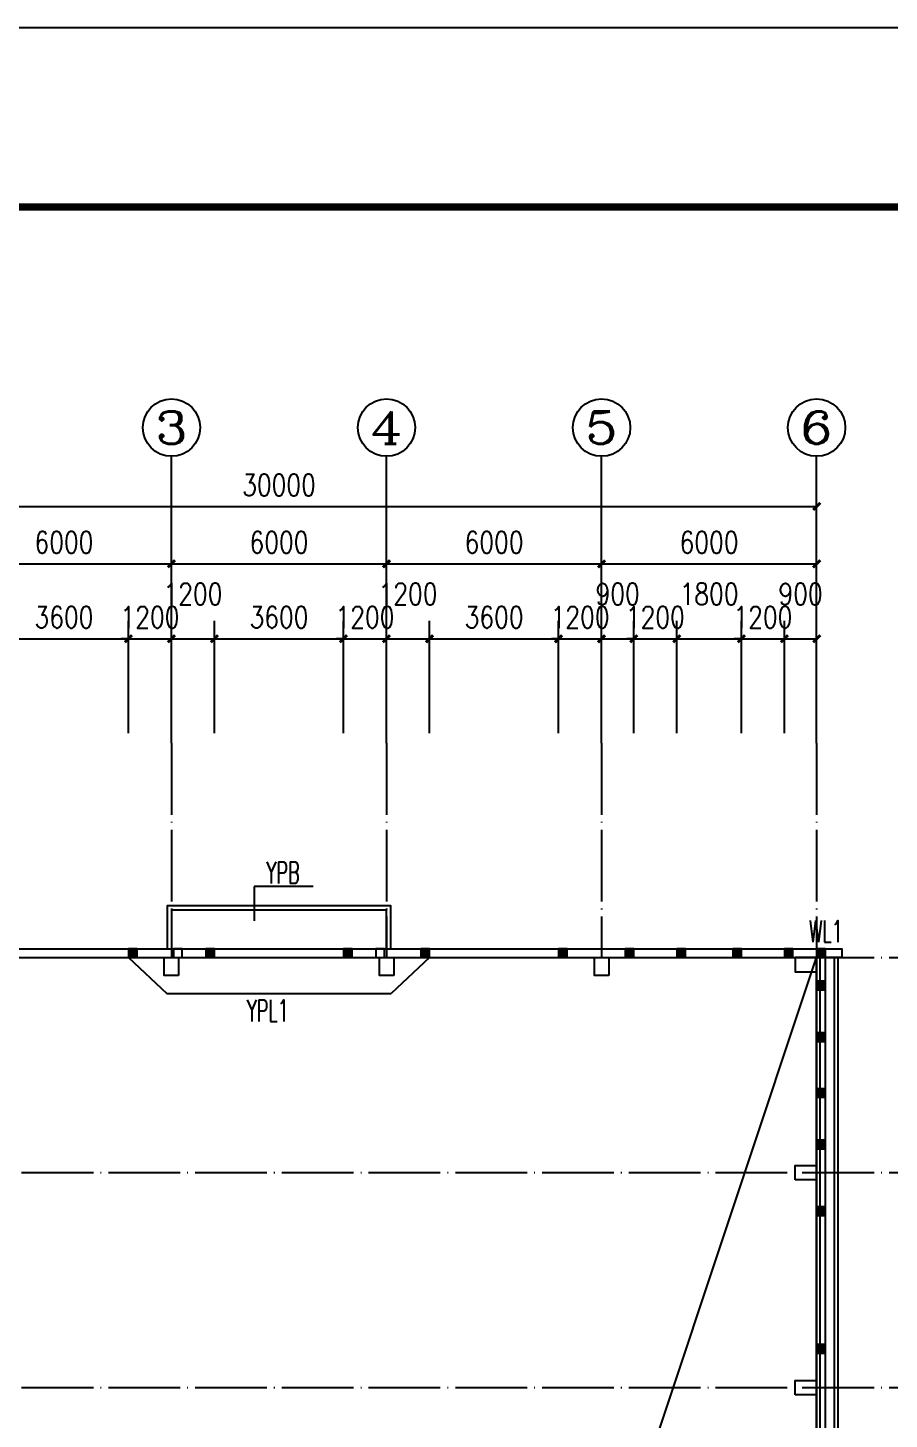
# Model space of a CAD drawing. Extents: x 31695611 to 39053694, y -59225 to 904195.
# Drawn here: x 38719358 to 38743389, y 865379 to 904195 of the extents above; entities that cross this region are included whole.
import ezdxf
from ezdxf.enums import TextEntityAlignment as Align

# ---------------------------------------------------------------- set-up
doc = ezdxf.new("R2010")
doc.units = 0
doc.header["$LTSCALE"] = 1000
doc.header["$MEASUREMENT"] = 0
doc.linetypes.add('ACAD_ISO04W100', pattern=[30.5, 24, -3, 0.5, -3])
doc.linetypes.add('DOTE', pattern=[2.42, 2, -0.2, 0.02, -0.2])
doc.layers.get('0').update_dxf_attribs({"linetype": 'CONTINUOUS'})
doc.layers.get('DEFPOINTS').update_dxf_attribs({"linetype": 'CONTINUOUS'})
for name, color, linetype in [('AXIS', 3, 'CONTINUOUS'), ('AXIS_TEXT', 7, 'CONTINUOUS'), ('COLUMN', 2, 'CONTINUOUS'), ('DOTE', 1, 'ACAD_ISO04W100'), ('PUB_HATCH', 8, 'CONTINUOUS'), ('PUB_TEXT', 7, 'CONTINUOUS'), ('PUB_TITLE', 4, 'CONTINUOUS')]:
    doc.layers.add(name, color=color, linetype=linetype)
doc.styles.add('_TCH_AXIS', font='COMPLEX', dxfattribs={"bigfont": 'GBCBIG'})
doc.styles.add('_TXT', font='SIMPLEX.shx', dxfattribs={"width": 0.6})
doc.styles.add('COMPLEX', font='COMPLEX')
doc.styles.add('DIM_FONT', font='SIMPLEX.shx', dxfattribs={"width": 0.8})
doc.dimstyles.new('DIMN200', dxfattribs={"dimscale": 2, "dimtxt": 300, "dimasz": 100, "dimexe": 250, "dimexo": 300, "dimgap": 150, "dimtad": 1, "dimdec": 0, "dimzin": 0, "dimtxsty": 'DIM_FONT', "dimblk": 'ARCHTICK', "dimcen": 0.09, "dimclrt": 7, "dimazin": 3, "dimtfac": 1, "dimtdec": 0, "dimtix": 1, "dimtmove": 0, "dimatfit": 3, "dimtolj": 1, "dimtzin": 0})

# ---------------------------------------------------------------- blocks, each defined once
blk = doc.blocks.new('_ARCHTICK')
at = {"color": 0, "linetype": 'BYBLOCK', "const_width": 0.4}
blk.add_lwpolyline([(-0.5, -0.5), (0.5, 0.5)], dxfattribs=at)
blk = doc.blocks.new('*D959')
at = {"layer": 'AXIS', "color": 0}
for p, q in [((38718566, 884519), (38718566, 887651)), ((38722166, 884519), (38722166, 887651)), ((38718566, 887151), (38722166, 887151))]:
    blk.add_line(p, q, dxfattribs=at)
at = {"layer": 'DEFPOINTS', "color": 0}
for p in [(38722166, 887151), (38718566, 883919), (38722166, 883919)]:
    blk.add_point(p, dxfattribs=at)
at = {"layer": 'AXIS', "color": 0, "xscale": 200, "yscale": 200, "zscale": 200, "rotation": 180}
blk.add_blockref('_ARCHTICK', (38718566, 887151), dxfattribs=at)
at = {"layer": 'AXIS', "color": 0, "xscale": 200, "yscale": 200, "zscale": 200}
blk.add_blockref('_ARCHTICK', (38722166, 887151), dxfattribs=at)
at = {"layer": 'AXIS', "color": 7, "insert": (38720366, 887751), "char_height": 600, "attachment_point": 5, "style": 'DIM_FONT'}
blk.add_mtext('\\A1;3600', dxfattribs=at)
blk = doc.blocks.new('*D960')
at = {"layer": 'AXIS', "color": 0}
for p, q in [((38722166, 884519), (38722166, 887651)), ((38723366, 884519), (38723366, 887651)), ((38722166, 887151), (38721966, 887151)), ((38722166, 887151), (38723366, 887151)), ((38723366, 887151), (38723566, 887151))]:
    blk.add_line(p, q, dxfattribs=at)
at = {"layer": 'DEFPOINTS', "color": 0}
for p in [(38723366, 887151), (38722166, 883919), (38723366, 883919)]:
    blk.add_point(p, dxfattribs=at)
at = {"layer": 'AXIS', "color": 0, "xscale": 200, "yscale": 200, "zscale": 200}
blk.add_blockref('_ARCHTICK', (38722166, 887151), dxfattribs=at)
at = {"layer": 'AXIS', "color": 0, "xscale": 200, "yscale": 200, "zscale": 200, "rotation": 180}
blk.add_blockref('_ARCHTICK', (38723366, 887151), dxfattribs=at)
at = {"layer": 'AXIS', "color": 7, "insert": (38722766, 887751), "char_height": 600, "attachment_point": 5, "style": 'DIM_FONT'}
blk.add_mtext('\\A1;1200', dxfattribs=at)
blk = doc.blocks.new('*D961')
at = {"layer": 'AXIS', "color": 0}
for p, q in [((38723366, 884519), (38723366, 887651)), ((38724566, 884519), (38724566, 887651)), ((38723366, 887151), (38724566, 887151))]:
    blk.add_line(p, q, dxfattribs=at)
at = {"layer": 'DEFPOINTS', "color": 0}
for p in [(38724566, 887151), (38723366, 883919), (38724566, 883919)]:
    blk.add_point(p, dxfattribs=at)
at = {"layer": 'AXIS', "color": 0, "xscale": 200, "yscale": 200, "zscale": 200, "rotation": 180}
blk.add_blockref('_ARCHTICK', (38723366, 887151), dxfattribs=at)
at = {"layer": 'AXIS', "color": 0, "xscale": 200, "yscale": 200, "zscale": 200}
blk.add_blockref('_ARCHTICK', (38724566, 887151), dxfattribs=at)
at = {"layer": 'AXIS', "color": 7, "insert": (38723966, 888401), "char_height": 600, "attachment_point": 5, "style": 'DIM_FONT'}
blk.add_mtext('\\A1;1200', dxfattribs=at)
blk = doc.blocks.new('*D962')
at = {"layer": 'AXIS', "color": 0}
for p, q in [((38724566, 884519), (38724566, 887651)), ((38728165, 884519), (38728165, 887651)), ((38724566, 887151), (38728165, 887151))]:
    blk.add_line(p, q, dxfattribs=at)
at = {"layer": 'DEFPOINTS', "color": 0}
for p in [(38728165, 887151), (38724566, 883919), (38728165, 883919)]:
    blk.add_point(p, dxfattribs=at)
at = {"layer": 'AXIS', "color": 0, "xscale": 200, "yscale": 200, "zscale": 200, "rotation": 180}
blk.add_blockref('_ARCHTICK', (38724566, 887151), dxfattribs=at)
at = {"layer": 'AXIS', "color": 0, "xscale": 200, "yscale": 200, "zscale": 200}
blk.add_blockref('_ARCHTICK', (38728165, 887151), dxfattribs=at)
at = {"layer": 'AXIS', "color": 7, "insert": (38726365, 887751), "char_height": 600, "attachment_point": 5, "style": 'DIM_FONT'}
blk.add_mtext('\\A1;3600', dxfattribs=at)
blk = doc.blocks.new('*D963')
at = {"layer": 'AXIS', "color": 0}
for p, q in [((38728165, 884519), (38728165, 887651)), ((38729366, 884519), (38729366, 887651)), ((38728165, 887151), (38727965, 887151)), ((38728165, 887151), (38729366, 887151)), ((38729366, 887151), (38729566, 887151))]:
    blk.add_line(p, q, dxfattribs=at)
at = {"layer": 'DEFPOINTS', "color": 0}
for p in [(38729366, 887151), (38728165, 883919), (38729366, 883919)]:
    blk.add_point(p, dxfattribs=at)
at = {"layer": 'AXIS', "color": 0, "xscale": 200, "yscale": 200, "zscale": 200}
blk.add_blockref('_ARCHTICK', (38728165, 887151), dxfattribs=at)
at = {"layer": 'AXIS', "color": 0, "xscale": 200, "yscale": 200, "zscale": 200, "rotation": 180}
blk.add_blockref('_ARCHTICK', (38729366, 887151), dxfattribs=at)
at = {"layer": 'AXIS', "color": 7, "insert": (38728765, 887751), "char_height": 600, "attachment_point": 5, "style": 'DIM_FONT'}
blk.add_mtext('\\A1;1200', dxfattribs=at)
blk = doc.blocks.new('*D964')
at = {"layer": 'AXIS', "color": 0}
for p, q in [((38729366, 884519), (38729366, 887651)), ((38730566, 884519), (38730566, 887651)), ((38729366, 887151), (38730566, 887151))]:
    blk.add_line(p, q, dxfattribs=at)
at = {"layer": 'DEFPOINTS', "color": 0}
for p in [(38730566, 887151), (38729366, 883919), (38730566, 883919)]:
    blk.add_point(p, dxfattribs=at)
at = {"layer": 'AXIS', "color": 0, "xscale": 200, "yscale": 200, "zscale": 200, "rotation": 180}
blk.add_blockref('_ARCHTICK', (38729366, 887151), dxfattribs=at)
at = {"layer": 'AXIS', "color": 0, "xscale": 200, "yscale": 200, "zscale": 200}
blk.add_blockref('_ARCHTICK', (38730566, 887151), dxfattribs=at)
at = {"layer": 'AXIS', "color": 7, "insert": (38729966, 888401), "char_height": 600, "attachment_point": 5, "style": 'DIM_FONT'}
blk.add_mtext('\\A1;1200', dxfattribs=at)
blk = doc.blocks.new('*D965')
at = {"layer": 'AXIS', "color": 0}
for p, q in [((38730566, 884519), (38730566, 887651)), ((38734166, 884519), (38734166, 887651)), ((38730566, 887151), (38734166, 887151))]:
    blk.add_line(p, q, dxfattribs=at)
at = {"layer": 'DEFPOINTS', "color": 0}
for p in [(38734166, 887151), (38730566, 883919), (38734166, 883919)]:
    blk.add_point(p, dxfattribs=at)
at = {"layer": 'AXIS', "color": 0, "xscale": 200, "yscale": 200, "zscale": 200, "rotation": 180}
blk.add_blockref('_ARCHTICK', (38730566, 887151), dxfattribs=at)
at = {"layer": 'AXIS', "color": 0, "xscale": 200, "yscale": 200, "zscale": 200}
blk.add_blockref('_ARCHTICK', (38734166, 887151), dxfattribs=at)
at = {"layer": 'AXIS', "color": 7, "insert": (38732366, 887751), "char_height": 600, "attachment_point": 5, "style": 'DIM_FONT'}
blk.add_mtext('\\A1;3600', dxfattribs=at)
blk = doc.blocks.new('*D966')
at = {"layer": 'AXIS', "color": 0}
for p, q in [((38734166, 884519), (38734166, 887651)), ((38735366, 884519), (38735366, 887651)), ((38734166, 887151), (38733966, 887151)), ((38734166, 887151), (38735366, 887151)), ((38735366, 887151), (38735566, 887151))]:
    blk.add_line(p, q, dxfattribs=at)
at = {"layer": 'DEFPOINTS', "color": 0}
for p in [(38735366, 887151), (38734166, 883919), (38735366, 883919)]:
    blk.add_point(p, dxfattribs=at)
at = {"layer": 'AXIS', "color": 0, "xscale": 200, "yscale": 200, "zscale": 200}
blk.add_blockref('_ARCHTICK', (38734166, 887151), dxfattribs=at)
at = {"layer": 'AXIS', "color": 0, "xscale": 200, "yscale": 200, "zscale": 200, "rotation": 180}
blk.add_blockref('_ARCHTICK', (38735366, 887151), dxfattribs=at)
at = {"layer": 'AXIS', "color": 7, "insert": (38734766, 887751), "char_height": 600, "attachment_point": 5, "style": 'DIM_FONT'}
blk.add_mtext('\\A1;1200', dxfattribs=at)
blk = doc.blocks.new('*D967')
at = {"layer": 'AXIS', "color": 0}
for p, q in [((38735366, 884519), (38735366, 887651)), ((38736266, 884519), (38736266, 887651)), ((38735366, 887151), (38736266, 887151))]:
    blk.add_line(p, q, dxfattribs=at)
at = {"layer": 'DEFPOINTS', "color": 0}
for p in [(38736266, 887151), (38735366, 883919), (38736266, 883919)]:
    blk.add_point(p, dxfattribs=at)
at = {"layer": 'AXIS', "color": 0, "xscale": 200, "yscale": 200, "zscale": 200, "rotation": 180}
blk.add_blockref('_ARCHTICK', (38735366, 887151), dxfattribs=at)
at = {"layer": 'AXIS', "color": 0, "xscale": 200, "yscale": 200, "zscale": 200}
blk.add_blockref('_ARCHTICK', (38736266, 887151), dxfattribs=at)
at = {"layer": 'AXIS', "color": 7, "insert": (38735816, 888401), "char_height": 600, "attachment_point": 5, "style": 'DIM_FONT'}
blk.add_mtext('\\A1;900', dxfattribs=at)
blk = doc.blocks.new('*D968')
at = {"layer": 'AXIS', "color": 0}
for p, q in [((38736266, 884519), (38736266, 887651)), ((38737466, 884519), (38737466, 887651)), ((38736266, 887151), (38736066, 887151)), ((38736266, 887151), (38737466, 887151)), ((38737466, 887151), (38737666, 887151))]:
    blk.add_line(p, q, dxfattribs=at)
at = {"layer": 'DEFPOINTS', "color": 0}
for p in [(38737466, 887151), (38736266, 883919), (38737466, 883919)]:
    blk.add_point(p, dxfattribs=at)
at = {"layer": 'AXIS', "color": 0, "xscale": 200, "yscale": 200, "zscale": 200}
blk.add_blockref('_ARCHTICK', (38736266, 887151), dxfattribs=at)
at = {"layer": 'AXIS', "color": 0, "xscale": 200, "yscale": 200, "zscale": 200, "rotation": 180}
blk.add_blockref('_ARCHTICK', (38737466, 887151), dxfattribs=at)
at = {"layer": 'AXIS', "color": 7, "insert": (38736866, 887751), "char_height": 600, "attachment_point": 5, "style": 'DIM_FONT'}
blk.add_mtext('\\A1;1200', dxfattribs=at)
blk = doc.blocks.new('*D969')
at = {"layer": 'AXIS', "color": 0}
for p, q in [((38737466, 884519), (38737466, 887651)), ((38739266, 884519), (38739266, 887651)), ((38737466, 887151), (38739266, 887151))]:
    blk.add_line(p, q, dxfattribs=at)
at = {"layer": 'DEFPOINTS', "color": 0}
for p in [(38739266, 887151), (38737466, 883919), (38739266, 883919)]:
    blk.add_point(p, dxfattribs=at)
at = {"layer": 'AXIS', "color": 0, "xscale": 200, "yscale": 200, "zscale": 200, "rotation": 180}
blk.add_blockref('_ARCHTICK', (38737466, 887151), dxfattribs=at)
at = {"layer": 'AXIS', "color": 0, "xscale": 200, "yscale": 200, "zscale": 200}
blk.add_blockref('_ARCHTICK', (38739266, 887151), dxfattribs=at)
at = {"layer": 'AXIS', "color": 7, "insert": (38738366, 888401), "char_height": 600, "attachment_point": 5, "style": 'DIM_FONT'}
blk.add_mtext('\\A1;1800', dxfattribs=at)
blk = doc.blocks.new('*D970')
at = {"layer": 'AXIS', "color": 0}
for p, q in [((38739266, 884519), (38739266, 887651)), ((38740466, 884519), (38740466, 887651)), ((38739266, 887151), (38739066, 887151)), ((38739266, 887151), (38740466, 887151)), ((38740466, 887151), (38740666, 887151))]:
    blk.add_line(p, q, dxfattribs=at)
at = {"layer": 'DEFPOINTS', "color": 0}
for p in [(38740466, 887151), (38739266, 883919), (38740466, 883919)]:
    blk.add_point(p, dxfattribs=at)
at = {"layer": 'AXIS', "color": 0, "xscale": 200, "yscale": 200, "zscale": 200}
blk.add_blockref('_ARCHTICK', (38739266, 887151), dxfattribs=at)
at = {"layer": 'AXIS', "color": 0, "xscale": 200, "yscale": 200, "zscale": 200, "rotation": 180}
blk.add_blockref('_ARCHTICK', (38740466, 887151), dxfattribs=at)
at = {"layer": 'AXIS', "color": 7, "insert": (38739866, 887751), "char_height": 600, "attachment_point": 5, "style": 'DIM_FONT'}
blk.add_mtext('\\A1;1200', dxfattribs=at)
blk = doc.blocks.new('*D971')
at = {"layer": 'AXIS', "color": 0}
for p, q in [((38740466, 884519), (38740466, 887651)), ((38741366, 884519), (38741366, 887651)), ((38740466, 887151), (38741366, 887151))]:
    blk.add_line(p, q, dxfattribs=at)
at = {"layer": 'DEFPOINTS', "color": 0}
for p in [(38741366, 887151), (38740466, 883919), (38741366, 883919)]:
    blk.add_point(p, dxfattribs=at)
at = {"layer": 'AXIS', "color": 0, "xscale": 200, "yscale": 200, "zscale": 200, "rotation": 180}
blk.add_blockref('_ARCHTICK', (38740466, 887151), dxfattribs=at)
at = {"layer": 'AXIS', "color": 0, "xscale": 200, "yscale": 200, "zscale": 200}
blk.add_blockref('_ARCHTICK', (38741366, 887151), dxfattribs=at)
at = {"layer": 'AXIS', "color": 7, "insert": (38740916, 888401), "char_height": 600, "attachment_point": 5, "style": 'DIM_FONT'}
blk.add_mtext('\\A1;900', dxfattribs=at)
blk = doc.blocks.new('*D1126')
at = {"layer": 'AXIS', "color": 0}
for p, q in [((38717366, 884842), (38717366, 889742)), ((38723366, 884842), (38723366, 889742)), ((38717366, 889242), (38723366, 889242))]:
    blk.add_line(p, q, dxfattribs=at)
at = {"layer": 'DEFPOINTS', "color": 0}
for p in [(38723366, 889242), (38717366, 884242), (38723366, 884242)]:
    blk.add_point(p, dxfattribs=at)
at = {"layer": 'AXIS', "color": 0, "xscale": 200, "yscale": 200, "zscale": 200, "rotation": 180}
blk.add_blockref('_ARCHTICK', (38717366, 889242), dxfattribs=at)
at = {"layer": 'AXIS', "color": 0, "xscale": 200, "yscale": 200, "zscale": 200}
blk.add_blockref('_ARCHTICK', (38723366, 889242), dxfattribs=at)
at = {"layer": 'AXIS', "color": 7, "insert": (38720366, 889842), "char_height": 600, "attachment_point": 5, "style": 'DIM_FONT'}
blk.add_mtext('\\A1;6000', dxfattribs=at)
blk = doc.blocks.new('*D1127')
at = {"layer": 'AXIS', "color": 0}
for p, q in [((38723366, 884842), (38723366, 889742)), ((38729366, 884842), (38729366, 889742)), ((38723366, 889242), (38729366, 889242))]:
    blk.add_line(p, q, dxfattribs=at)
at = {"layer": 'DEFPOINTS', "color": 0}
for p in [(38729366, 889242), (38723366, 884242), (38729366, 884242)]:
    blk.add_point(p, dxfattribs=at)
at = {"layer": 'AXIS', "color": 0, "xscale": 200, "yscale": 200, "zscale": 200, "rotation": 180}
blk.add_blockref('_ARCHTICK', (38723366, 889242), dxfattribs=at)
at = {"layer": 'AXIS', "color": 0, "xscale": 200, "yscale": 200, "zscale": 200}
blk.add_blockref('_ARCHTICK', (38729366, 889242), dxfattribs=at)
at = {"layer": 'AXIS', "color": 7, "insert": (38726366, 889842), "char_height": 600, "attachment_point": 5, "style": 'DIM_FONT'}
blk.add_mtext('\\A1;6000', dxfattribs=at)
blk = doc.blocks.new('*D1128')
at = {"layer": 'AXIS', "color": 0}
for p, q in [((38729366, 884842), (38729366, 889742)), ((38735366, 884842), (38735366, 889742)), ((38729366, 889242), (38735366, 889242))]:
    blk.add_line(p, q, dxfattribs=at)
at = {"layer": 'DEFPOINTS', "color": 0}
for p in [(38735366, 889242), (38729366, 884242), (38735366, 884242)]:
    blk.add_point(p, dxfattribs=at)
at = {"layer": 'AXIS', "color": 0, "xscale": 200, "yscale": 200, "zscale": 200, "rotation": 180}
blk.add_blockref('_ARCHTICK', (38729366, 889242), dxfattribs=at)
at = {"layer": 'AXIS', "color": 0, "xscale": 200, "yscale": 200, "zscale": 200}
blk.add_blockref('_ARCHTICK', (38735366, 889242), dxfattribs=at)
at = {"layer": 'AXIS', "color": 7, "insert": (38732366, 889842), "char_height": 600, "attachment_point": 5, "style": 'DIM_FONT'}
blk.add_mtext('\\A1;6000', dxfattribs=at)
blk = doc.blocks.new('*D1129')
at = {"layer": 'AXIS', "color": 0}
for p, q in [((38735366, 884842), (38735366, 889742)), ((38741366, 884842), (38741366, 889742)), ((38735366, 889242), (38741366, 889242))]:
    blk.add_line(p, q, dxfattribs=at)
at = {"layer": 'DEFPOINTS', "color": 0}
for p in [(38741366, 889242), (38735366, 884242), (38741366, 884242)]:
    blk.add_point(p, dxfattribs=at)
at = {"layer": 'AXIS', "color": 0, "xscale": 200, "yscale": 200, "zscale": 200, "rotation": 180}
blk.add_blockref('_ARCHTICK', (38735366, 889242), dxfattribs=at)
at = {"layer": 'AXIS', "color": 0, "xscale": 200, "yscale": 200, "zscale": 200}
blk.add_blockref('_ARCHTICK', (38741366, 889242), dxfattribs=at)
at = {"layer": 'AXIS', "color": 7, "insert": (38738366, 889842), "char_height": 600, "attachment_point": 5, "style": 'DIM_FONT'}
blk.add_mtext('\\A1;6000', dxfattribs=at)
blk = doc.blocks.new('*D1130')
at = {"layer": 'AXIS', "color": 0}
for p, q in [((38711366, 884842), (38711366, 891342)), ((38741366, 884842), (38741366, 891342)), ((38711366, 890842), (38741366, 890842))]:
    blk.add_line(p, q, dxfattribs=at)
at = {"layer": 'DEFPOINTS', "color": 0}
for p in [(38741366, 890842), (38711366, 884242), (38741366, 884242)]:
    blk.add_point(p, dxfattribs=at)
at = {"layer": 'AXIS', "color": 0, "xscale": 200, "yscale": 200, "zscale": 200, "rotation": 180}
blk.add_blockref('_ARCHTICK', (38711366, 890842), dxfattribs=at)
at = {"layer": 'AXIS', "color": 0, "xscale": 200, "yscale": 200, "zscale": 200}
blk.add_blockref('_ARCHTICK', (38741366, 890842), dxfattribs=at)
at = {"layer": 'AXIS', "color": 7, "insert": (38726366, 891442), "char_height": 600, "attachment_point": 5, "style": 'DIM_FONT'}
blk.add_mtext('\\A1;30000', dxfattribs=at)
blk = doc.blocks.new('_AXISO')
blk.add_circle((0, 0), 0.5)
at = {"layer": 'AXIS_TEXT', "style": 'COMPLEX', "width": 1.041667}
blk.add_attdef('A', text='', height=0.56, dxfattribs=at).set_placement((-0.25, -0.28), (0.25, -0.28), align=Align.FIT)

msp = doc.modelspace()

# ---------------------------------------------------------------- hatches: boundary and pattern name
at = {"layer": 'PUB_HATCH'}
for points in [[(38722405.5, 878258.7), (38722405.5, 878498.7), (38722165.5, 878498.7), (38722165.5, 878258.7)], [(38724565.5, 878258.7), (38724565.5, 878498.7), (38724325.5, 878498.7), (38724325.5, 878258.7)], [(38728405.5, 878258.7), (38728405.5, 878498.7), (38728165.5, 878498.7), (38728165.5, 878258.7)], [(38730565.6, 878258.7), (38730565.6, 878498.7), (38730325.6, 878498.7), (38730325.6, 878258.7)], [(38734405.6, 878258.7), (38734405.6, 878498.7), (38734165.6, 878498.7), (38734165.6, 878258.7)], [(38736265.5, 878258.7), (38736265.5, 878498.7), (38736025.5, 878498.7), (38736025.5, 878258.7)], [(38737705.5, 878258.7), (38737705.5, 878498.7), (38737465.5, 878498.7), (38737465.5, 878258.7)], [(38739265.5, 878258.7), (38739265.5, 878498.7), (38739025.5, 878498.7), (38739025.5, 878258.7)], [(38740705.5, 878258.7), (38740705.5, 878498.7), (38740465.5, 878498.7), (38740465.5, 878258.7)], [(38741605.5, 878258.7), (38741605.5, 878498.7), (38741365.5, 878498.7), (38741365.5, 878258.7)], [(38741605.7, 877598.3), (38741365.7, 877598.3), (38741365.7, 877358.3), (38741605.7, 877358.3)], [(38741605.7, 876158.3), (38741365.7, 876158.3), (38741365.7, 875918.3), (38741605.7, 875918.3)], [(38741605.7, 874598.3), (38741365.7, 874598.3), (38741365.7, 874358.3), (38741605.7, 874358.3)], [(38741605.7, 873158.3), (38741365.7, 873158.3), (38741365.7, 872918.3), (38741605.7, 872918.3)], [(38741605.5, 871298.4), (38741365.5, 871298.4), (38741365.5, 871058.4), (38741605.5, 871058.4)], [(38741605.5, 867458.4), (38741365.5, 867458.4), (38741365.5, 867218.4), (38741605.5, 867218.4)]]:
    msp.add_hatch(color=256, dxfattribs=at).paths.add_polyline_path(points)

# ---------------------------------------------------------------- linework, layer by layer
for p, q in [((38727320.6, 880238.2, 0), (38725671.6, 880238.2, 0)), ((38725671.6, 880238.2, 0), (38725671.6, 879277.5, 0)), ((38711365.5, 788258.5), (38741365.5, 878258.6)), ((38722165.5, 878258.7), (38723232.2, 877253.5)), ((38730565.5, 878258.7), (38729498.9, 877253.5)), ((38741365.5, 788258.6), (38741365.5, 878258.6)), ((38741465.5, 788258.6), (38741465.5, 878258.6)), ((38741865.5, 788258.6), (38741865.5, 878258.6)), ((38741965.5, 788258.6), (38741965.5, 878258.6)), ((38723232.2, 877253.5), (38729498.9, 877253.5))]:
    msp.add_line(p, q)
for points in [[(38723245.5, 878498.7), (38729485.5, 878498.7), (38729485.5, 879698.7), (38723245.5, 879698.7)], [(38723365.5, 878498.7), (38729365.5, 878498.7), (38729365.5, 879578.7), (38723365.5, 879578.7)], [(38711125.5, 878498.6), (38741605.5, 878498.6), (38741605.5, 788018.5), (38711125.5, 788018.5)], [(38723665.5, 878258.7), (38723665.5, 878498.7), (38723425.5, 878498.7), (38723425.5, 878258.7)], [(38729305.5, 878258.7), (38729305.5, 878498.7), (38729065.5, 878498.7), (38729065.5, 878258.7)], [(38742065.5, 878258.6), (38741605.5, 878258.6), (38741605.5, 878498.7), (38742065.5, 878498.7)], [(38711365.5, 878258.6), (38741365.5, 878258.6), (38741365.5, 788258.5), (38711365.5, 788258.5)], [(38723565.5, 877758.6), (38723165.5, 877758.6), (38723165.5, 878258.6), (38723565.5, 878258.6)], [(38729565.5, 877758.6), (38729165.5, 877758.6), (38729165.5, 878258.6), (38729565.5, 878258.6)], [(38735565.5, 877758.6), (38735165.5, 877758.6), (38735165.5, 878258.6), (38735565.5, 878258.6)], [(38740765.5, 878258.6), (38740765.5, 877858.6), (38741365.5, 877858.6), (38741365.5, 878258.6)], [(38740765.5, 872058.6), (38740765.5, 872458.6), (38741365.5, 872458.6), (38741365.5, 872058.6)], [(38740765.5, 866058.6), (38740765.5, 866458.6), (38741365.5, 866458.6), (38741365.5, 866058.6)]]:
    msp.add_lwpolyline(points, close=True)
at = {"layer": 'AXIS'}
for p, q in [((38723365.5, 884242.1), (38723365.5, 892242.1)), ((38729365.5, 884242.1), (38729365.5, 892242.1)), ((38735365.5, 884242.1), (38735365.5, 892242.1)), ((38741365.5, 884242.1), (38741365.5, 892242.1))]:
    msp.add_line(p, q, dxfattribs=at)
at = {"layer": 'COLUMN'}
for p, q in [((38722405.5, 878498.7), (38722165.5, 878498.7)), ((38722165.5, 878498.7), (38722165.5, 878258.7)), ((38722405.5, 878258.7), (38722405.5, 878498.7)), ((38724565.5, 878498.7), (38724325.5, 878498.7)), ((38724325.5, 878498.7), (38724325.5, 878258.7)), ((38724565.5, 878258.7), (38724565.5, 878498.7)), ((38728405.5, 878498.7), (38728165.5, 878498.7)), ((38728165.5, 878498.7), (38728165.5, 878258.7)), ((38728405.5, 878258.7), (38728405.5, 878498.7)), ((38730565.6, 878498.7), (38730325.6, 878498.7)), ((38730325.6, 878498.7), (38730325.6, 878258.7)), ((38730565.6, 878258.7), (38730565.6, 878498.7)), ((38734405.6, 878498.7), (38734165.6, 878498.7)), ((38734165.6, 878498.7), (38734165.6, 878258.7)), ((38734405.6, 878258.7), (38734405.6, 878498.7)), ((38736265.5, 878498.7), (38736025.5, 878498.7)), ((38736025.5, 878498.7), (38736025.5, 878258.7)), ((38736265.5, 878258.7), (38736265.5, 878498.7)), ((38737705.5, 878498.7), (38737465.5, 878498.7)), ((38737465.5, 878498.7), (38737465.5, 878258.7)), ((38737705.5, 878258.7), (38737705.5, 878498.7)), ((38739265.5, 878498.7), (38739025.5, 878498.7)), ((38739025.5, 878498.7), (38739025.5, 878258.7)), ((38739265.5, 878258.7), (38739265.5, 878498.7)), ((38740705.5, 878498.7), (38740465.5, 878498.7)), ((38740465.5, 878498.7), (38740465.5, 878258.7)), ((38740705.5, 878258.7), (38740705.5, 878498.7)), ((38741605.5, 878498.7), (38741365.5, 878498.7)), ((38741365.5, 878498.7), (38741365.5, 878258.7)), ((38741605.5, 878258.7), (38741605.5, 878498.7)), ((38722165.5, 878258.7), (38722405.5, 878258.7)), ((38724325.5, 878258.7), (38724565.5, 878258.7)), ((38728165.5, 878258.7), (38728405.5, 878258.7)), ((38730325.6, 878258.7), (38730565.6, 878258.7)), ((38734165.6, 878258.7), (38734405.6, 878258.7)), ((38736025.5, 878258.7), (38736265.5, 878258.7)), ((38737465.5, 878258.7), (38737705.5, 878258.7)), ((38739025.5, 878258.7), (38739265.5, 878258.7)), ((38740465.5, 878258.7), (38740705.5, 878258.7)), ((38741365.5, 878258.7), (38741605.5, 878258.7)), ((38741605.7, 877598.3), (38741365.7, 877598.3)), ((38741365.7, 877598.3), (38741365.7, 877358.3)), ((38741365.7, 877358.3), (38741605.7, 877358.3)), ((38741605.7, 877358.3), (38741605.7, 877598.3)), ((38741605.7, 876158.3), (38741365.7, 876158.3)), ((38741365.7, 876158.3), (38741365.7, 875918.3)), ((38741605.7, 875918.3), (38741605.7, 876158.3)), ((38741365.7, 875918.3), (38741605.7, 875918.3)), ((38741605.7, 874598.3), (38741365.7, 874598.3)), ((38741365.7, 874598.3), (38741365.7, 874358.3)), ((38741605.7, 874358.3), (38741605.7, 874598.3)), ((38741365.7, 874358.3), (38741605.7, 874358.3)), ((38741605.7, 873158.3), (38741365.7, 873158.3)), ((38741365.7, 873158.3), (38741365.7, 872918.3)), ((38741605.7, 872918.3), (38741605.7, 873158.3)), ((38741365.7, 872918.3), (38741605.7, 872918.3)), ((38741605.5, 871298.4), (38741365.5, 871298.4)), ((38741365.5, 871298.4), (38741365.5, 871058.4)), ((38741365.5, 871058.4), (38741605.5, 871058.4)), ((38741605.5, 871058.4), (38741605.5, 871298.4)), ((38741605.5, 867458.4), (38741365.5, 867458.4)), ((38741365.5, 867458.4), (38741365.5, 867218.4)), ((38741365.5, 867218.4), (38741605.5, 867218.4)), ((38741605.5, 867218.4), (38741605.5, 867458.4))]:
    msp.add_line(p, q, dxfattribs=at)
at = {"layer": 'DOTE', "linetype": 'DOTE'}
for p, q in [((38723365.5, 884242.1), (38723365.5, 878258.6)), ((38729365.5, 884242.1), (38729365.5, 878258.5)), ((38735365.5, 884242.1), (38735365.5, 878258.5)), ((38741365.5, 884242.1), (38741365.5, 784664.7)), ((38707086.1, 878258.6), (38746951.4, 878258.5)), ((38707086.1, 872258.6), (38746951.4, 872258.5)), ((38707086.1, 866258.6), (38746951.4, 866258.5))]:
    msp.add_line(p, q, dxfattribs=at)
at = {"layer": 'PUB_TITLE'}
msp.add_lwpolyline([(38694994.4, 755595.5), (38778994.4, 755595.5), (38778994.4, 904195.5), (38694994.4, 904195.5)], close=True, dxfattribs=at)
at = {"layer": 'PUB_TITLE', "const_width": 200}
msp.add_lwpolyline([(38696994.4, 757595.5), (38776994.4, 757595.5), (38776994.4, 899195.5), (38696994.4, 899195.5)], close=True, dxfattribs=at)

# ---------------------------------------------------------------- block references
at = {"layer": 'AXIS'}
ref = msp.add_blockref('_AXISO', (38723365.5, 893042.1), dxfattribs=dict(at, xscale=1600, yscale=1600, zscale=1600))
ref.add_attrib('A', '3', dxfattribs={"layer": 'AXIS_TEXT', "height": 905.1, "style": '_TCH_AXIS', "width": 1.5}).set_placement((38722913, 892589.6), (38723818.1, 892589.6), align=Align.FIT)
ref = msp.add_blockref('_AXISO', (38729365.5, 893042.1), dxfattribs=dict(at, xscale=1600, yscale=1600, zscale=1600))
ref.add_attrib('A', '4', dxfattribs={"layer": 'AXIS_TEXT', "height": 905.1, "style": '_TCH_AXIS', "width": 1.3125}).set_placement((38728913, 892589.6), (38729818.1, 892589.6), align=Align.FIT)
ref = msp.add_blockref('_AXISO', (38735365.5, 893042.1), dxfattribs=dict(at, xscale=1600, yscale=1600, zscale=1600))
ref.add_attrib('A', '5', dxfattribs={"layer": 'AXIS_TEXT', "height": 905.1, "style": '_TCH_AXIS', "width": 1.5}).set_placement((38734913, 892589.6), (38735818.1, 892589.6), align=Align.FIT)
ref = msp.add_blockref('_AXISO', (38741365.5, 893042.1), dxfattribs=dict(at, xscale=1600, yscale=1600, zscale=1600))
ref.add_attrib('A', '6', dxfattribs={"layer": 'AXIS_TEXT', "height": 905.1, "style": '_TCH_AXIS', "width": 1.5}).set_placement((38740913, 892589.6), (38741818.1, 892589.6), align=Align.FIT)

# ---------------------------------------------------------------- texts
at = {"layer": 'PUB_TEXT', "style": '_TXT', "width": 0.6}
for s, p in [('YPB', (38726010.9, 880327, 0)), ('WL1', (38741151.4, 878686.9, 0)), ('YPL1', (38725464.9, 876475.8))]:
    msp.add_text(s, height=600, dxfattribs=at).set_placement(p)

# ---------------------------------------------------------------- dimensions: what is measured, and where the dimension line sits
at = {"layer": 'AXIS'}
for p1, p2, distance, picture, middle in [((38711365.5, 884242.1), (38741365.5, 884242.1), 6600, '*D1130', (38726365.5, 891442.1)), ((38717365.5, 884242.1), (38723365.5, 884242.1), 5000, '*D1126', (38720365.5, 889842.1)), ((38723365.5, 884242.1), (38729365.5, 884242.1), 5000, '*D1127', (38726365.5, 889842.1)), ((38729365.5, 884242.1), (38735365.5, 884242.1), 5000, '*D1128', (38732365.5, 889842.1)), ((38735365.5, 884242.1), (38741365.5, 884242.1), 5000, '*D1129', (38738365.5, 889842.1)), ((38718565.5, 883919.1), (38722165.5, 883919.1), 3231.4, '*D959', (38720365.5, 887750.5)), ((38722165.5, 883919.1), (38723365.5, 883919.1), 3231.4, '*D960', (38722765.5, 887750.5)), ((38724565.5, 883919.1), (38728165.4, 883919.1), 3231.4, '*D962', (38726365.5, 887750.5)), ((38728165.4, 883919.1), (38729365.5, 883919.1), 3231.4, '*D963', (38728765.5, 887750.5)), ((38730565.6, 883919.1), (38734165.5, 883919.1), 3231.4, '*D965', (38732365.6, 887750.5)), ((38734165.5, 883919.1), (38735365.5, 883919.1), 3231.4, '*D966', (38734765.5, 887750.5)), ((38736265.5, 883919.1), (38737465.5, 883919.1), 3231.4, '*D968', (38736865.5, 887750.5)), ((38739265.5, 883919.1), (38740465.5, 883919.1), 3231.4, '*D970', (38739865.5, 887750.5))]:
    dim = msp.add_aligned_dim(p1=p1, p2=p2, distance=distance, dimstyle='DIMN200', dxfattribs=at)
    dim.commit()
    dim.dimension.update_dxf_attribs({"geometry": picture, "text_midpoint": middle})
for base, p1, p2, picture, middle in [((38724565.5, 887150.5), (38723365.5, 883919.1), (38724565.5, 883919.1), '*D961', (38723965.5, 888400.5)), ((38730565.6, 887150.5), (38729365.5, 883919.1), (38730565.6, 883919.1), '*D964', (38729965.6, 888400.5)), ((38736265.5, 887150.5), (38735365.5, 883919.1), (38736265.5, 883919.1), '*D967', (38735815.5, 888400.5)), ((38739265.5, 887150.5), (38737465.5, 883919.1), (38739265.5, 883919.1), '*D969', (38738365.5, 888400.5)), ((38741365.5, 887150.5), (38740465.5, 883919.1), (38741365.5, 883919.1), '*D971', (38740915.5, 888400.5))]:
    dim = msp.add_linear_dim(base=base, p1=p1, p2=p2, angle=0.00001, dimstyle='DIMN200', dxfattribs=at)
    dim.commit()
    dim.dimension.update_dxf_attribs({"geometry": picture, "text_midpoint": middle, "dimtype": 129})

doc.saveas('drawing.dxf')
